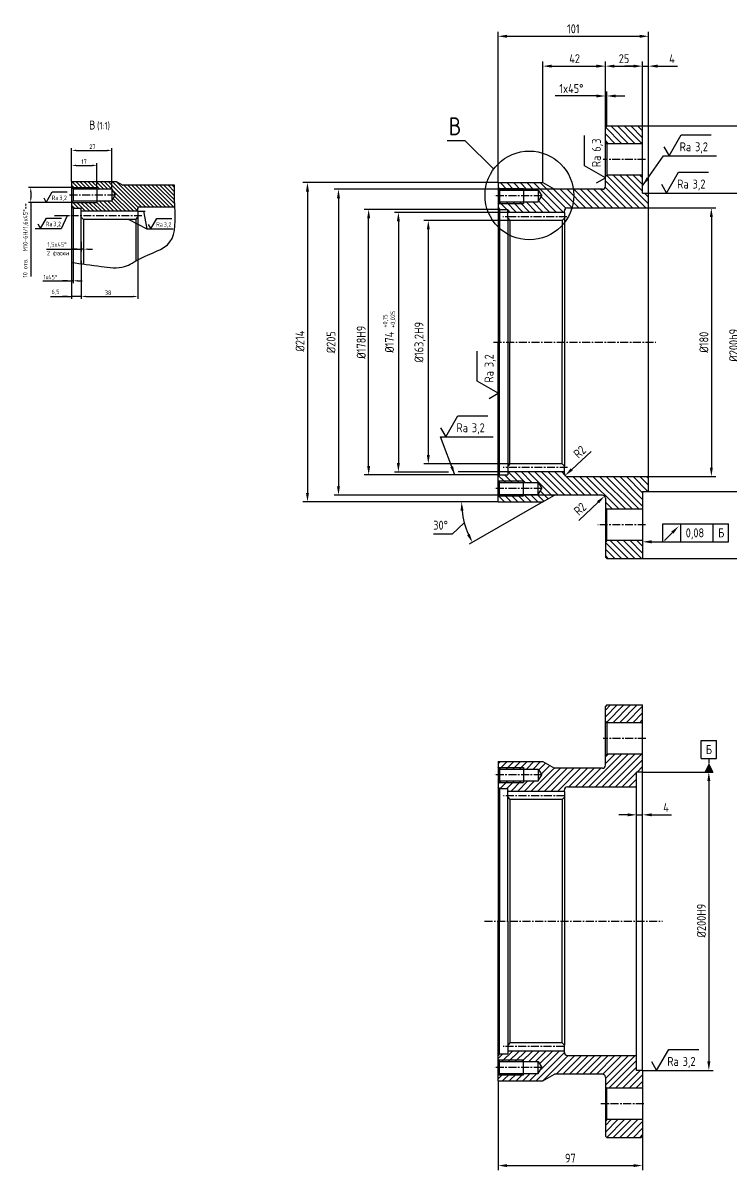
# Model space of a CAD drawing. Extents: x -4147 to -3207, y -1487 to -718.
# Drawn here: x -4147 to -3672, y -1487 to -718 of the extents above; entities that cross this region are included whole.
import ezdxf
from ezdxf.enums import TextEntityAlignment as Align

# ---------------------------------------------------------------- set-up
doc = ezdxf.new("R2010")
doc.units = 0
doc.header["$LTSCALE"] = 8.5
doc.linetypes.add('CENTER', pattern=[2, 1.25, -0.25, 0.25, -0.25])
for name, color, linetype in [('BORD', 1, 'CONTINUOUS'), ('CEN', 5, 'CENTER'), ('CONT', 6, 'CONTINUOUS'), ('DIM', 7, 'CONTINUOUS'), ('HATCH', 2, 'CONTINUOUS'), ('TEXT', 3, 'CONTINUOUS'), ('TEXTB', 6, 'CONTINUOUS')]:
    doc.layers.add(name, color=color, linetype=linetype)
doc.styles.add('STYLE1', font='romans.shx', dxfattribs={"width": 0.8})
doc.dimstyles.new('Anqular_2', dxfattribs={"dimscale": 2, "dimtxt": 3, "dimasz": 3, "dimexe": 1.25, "dimexo": 0, "dimgap": 1.5, "dimtad": 2, "dimtoh": 1, "dimtxsty": 'STYLE1', "dimcen": 2.5, "dimclrt": 3, "dimadec": 0, "dimazin": 0, "dimtfac": 1, "dimtmove": 1, "dimatfit": 3, "dimfxl": 1, "dimarcsym": 0})
doc.dimstyles.new('LIN', dxfattribs={"dimscale": 0, "dimtxt": 3, "dimasz": 3, "dimexe": 1.5, "dimexo": 0, "dimgap": 1, "dimtad": 1, "dimzin": 13, "dimdsep": 46, "dimtxsty": 'STYLE1', "dimcen": 0, "dimclrt": 3, "dimadec": 0, "dimazin": 0, "dimtp": 1, "dimtm": 1, "dimtfac": 1, "dimtmove": 1, "dimatfit": 3, "dimfxl": 1, "dimtolj": 1, "dimtzin": 13, "dimarcsym": 0})
doc.dimstyles.new('LIN2', dxfattribs={"dimscale": 2, "dimtxt": 3, "dimasz": 3, "dimexe": 1.5, "dimexo": 0, "dimgap": 1, "dimtad": 1, "dimzin": 13, "dimdsep": 46, "dimtxsty": 'STYLE1', "dimcen": 0, "dimclrt": 3, "dimadec": 0, "dimazin": 0, "dimtfac": 1, "dimtmove": 0, "dimatfit": 0, "dimfxl": 1, "dimtolj": 1, "dimtzin": 13, "dimarcsym": 0})

# ---------------------------------------------------------------- blocks, each defined once
blk = doc.blocks.new('*D5')
at = {"layer": 'DIM', "color": 0, "lineweight": -2, "transparency": 16777216}
for p, q in [((-3736.02, -842.12), (-3681.92, -842.12)), ((-3684.92, -848.12), (-3684.92, -1016.12)), ((-3736.02, -1022.12), (-3681.92, -1022.12))]:
    blk.add_line(p, q, dxfattribs=at)
at = {"layer": 'DIM', "color": 0, "transparency": 16777216}
for points in [[(-3685.92, -848.12), (-3683.92, -848.12), (-3684.92, -842.12)], [(-3685.92, -1016.12), (-3683.92, -1016.12), (-3684.92, -1022.12)]]:
    blk.add_solid(points, dxfattribs=at)
at = {"layer": 'DIM', "color": 3, "transparency": 16777216, "insert": (-3689.92, -932.12), "char_height": 6, "attachment_point": 5, "rotation": 90, "style": 'STYLE1'}
blk.add_mtext('\\A1;%%C180', dxfattribs=at)
blk = doc.blocks.new('*D6')
at = {"layer": 'DIM', "color": 0, "lineweight": -2, "transparency": 16777216}
for p, q in [((-3731.02, -832.12), (-3661.91, -832.12)), ((-3664.91, -838.12), (-3664.91, -1026.12)), ((-3727.02, -1032.12), (-3661.91, -1032.12))]:
    blk.add_line(p, q, dxfattribs=at)
at = {"layer": 'DIM', "color": 0, "transparency": 16777216}
for points in [[(-3665.91, -838.12), (-3663.91, -838.12), (-3664.91, -832.12)], [(-3665.91, -1026.12), (-3663.91, -1026.12), (-3664.91, -1032.12)]]:
    blk.add_solid(points, dxfattribs=at)
at = {"layer": 'DIM', "color": 3, "transparency": 16777216, "insert": (-3669.91, -934.19), "char_height": 6, "attachment_point": 5, "rotation": 90, "style": 'STYLE1'}
blk.add_mtext('\\A1;%%C200h9', dxfattribs=at)
blk = doc.blocks.new('*D7')
at = {"layer": 'DIM', "color": 0, "lineweight": -2, "transparency": 16777216}
for p, q in [((-3731.02, -787.12), (-3642.01, -787.12)), ((-3645.01, -793.12), (-3645.01, -1071.12)), ((-3731.02, -1077.12), (-3642.01, -1077.12))]:
    blk.add_line(p, q, dxfattribs=at)
at = {"layer": 'DIM', "color": 0, "transparency": 16777216}
for points in [[(-3646.01, -793.12), (-3644.01, -793.12), (-3645.01, -787.12)], [(-3646.01, -1071.12), (-3644.01, -1071.12), (-3645.01, -1077.12)]]:
    blk.add_solid(points, dxfattribs=at)
at = {"layer": 'DIM', "color": 3, "transparency": 16777216, "insert": (-3650.01, -932.12), "char_height": 6, "attachment_point": 5, "rotation": 90, "style": 'STYLE1'}
blk.add_mtext('\\A1;%%C290', dxfattribs=at)
blk = doc.blocks.new('*D8')
at = {"layer": 'DIM', "color": 0, "lineweight": -2, "transparency": 16777216}
for p, q in [((-3819.12, -850.52), (-3877.79, -850.52)), ((-3874.79, -856.52), (-3874.79, -1007.72)), ((-3819.12, -1013.72), (-3877.79, -1013.72))]:
    blk.add_line(p, q, dxfattribs=at)
at = {"layer": 'DIM', "color": 0, "transparency": 16777216}
for points in [[(-3875.79, -856.52), (-3873.79, -856.52), (-3874.79, -850.52)], [(-3875.79, -1007.72), (-3873.79, -1007.72), (-3874.79, -1013.72)]]:
    blk.add_solid(points, dxfattribs=at)
at = {"layer": 'DIM', "color": 3, "transparency": 16777216, "insert": (-3880.36, -932.12), "char_height": 6, "attachment_point": 5, "rotation": 90, "style": 'STYLE1'}
blk.add_mtext('\\A1;%%C163,2Н9', dxfattribs=at)
blk = doc.blocks.new('*D9')
at = {"layer": 'DIM', "color": 0, "lineweight": -2, "transparency": 16777216}
for p, q in [((-3828.02, -825.12), (-3828.02, -724.06)), ((-3822.02, -727.06), (-3733.02, -727.06)), ((-3727.02, -747.08), (-3727.02, -724.06))]:
    blk.add_line(p, q, dxfattribs=at)
at = {"layer": 'DIM', "color": 0, "transparency": 16777216}
for points in [[(-3822.02, -726.06), (-3822.02, -728.06), (-3828.02, -727.06)], [(-3733.02, -726.06), (-3733.02, -728.06), (-3727.02, -727.06)]]:
    blk.add_solid(points, dxfattribs=at)
at = {"layer": 'DIM', "color": 3, "transparency": 16777216, "insert": (-3777.52, -722.06), "char_height": 6, "attachment_point": 5, "style": 'STYLE1'}
blk.add_mtext('\\A1;101', dxfattribs=at)
blk = doc.blocks.new('*D10')
at = {"layer": 'DIM', "color": 0, "lineweight": -2, "transparency": 16777216}
for p, q in [((-3827.02, -843.12), (-3917.8, -843.12)), ((-3914.8, -1015.12), (-3914.8, -849.12)), ((-3827.02, -1021.12), (-3917.8, -1021.12))]:
    blk.add_line(p, q, dxfattribs=at)
at = {"layer": 'DIM', "color": 0, "transparency": 16777216}
for points in [[(-3915.8, -849.12), (-3913.8, -849.12), (-3914.8, -843.12)], [(-3915.8, -1015.12), (-3913.8, -1015.12), (-3914.8, -1021.12)]]:
    blk.add_solid(points, dxfattribs=at)
at = {"layer": 'DIM', "color": 3, "transparency": 16777216, "insert": (-3919.8, -932.12), "char_height": 6, "attachment_point": 5, "rotation": 90, "style": 'STYLE1'}
blk.add_mtext('\\A1;%%C178H9', dxfattribs=at)
blk = doc.blocks.new('*D18')
at = {"layer": 'DIM', "color": 0, "lineweight": -2, "transparency": 16777216}
for p, q in [((-3828.02, -825.12), (-3958.85, -825.12)), ((-3955.85, -831.12), (-3955.85, -1033.12)), ((-3828.02, -1039.12), (-3958.85, -1039.12))]:
    blk.add_line(p, q, dxfattribs=at)
at = {"layer": 'DIM', "color": 0, "transparency": 16777216}
for points in [[(-3956.85, -831.12), (-3954.85, -831.12), (-3955.85, -825.12)], [(-3956.85, -1033.12), (-3954.85, -1033.12), (-3955.85, -1039.12)]]:
    blk.add_solid(points, dxfattribs=at)
at = {"layer": 'DIM', "color": 3, "transparency": 16777216, "insert": (-3960.85, -931.42), "char_height": 6, "attachment_point": 5, "rotation": 90, "style": 'STYLE1'}
blk.add_mtext('\\A1;%%C214', dxfattribs=at)
blk = doc.blocks.new('*D19')
at = {"layer": 'DIM', "color": 0, "lineweight": -2, "transparency": 16777216}
for p, q in [((-3798.02, -825.12), (-3798.02, -744.08)), ((-3756.02, -788.12), (-3756.02, -744.08)), ((-3792.02, -747.08), (-3762.02, -747.08))]:
    blk.add_line(p, q, dxfattribs=at)
at = {"layer": 'DIM', "color": 0, "transparency": 16777216}
for points in [[(-3792.02, -746.08), (-3792.02, -748.08), (-3798.02, -747.08)], [(-3762.02, -746.08), (-3762.02, -748.08), (-3756.02, -747.08)]]:
    blk.add_solid(points, dxfattribs=at)
at = {"layer": 'DIM', "color": 3, "transparency": 16777216, "insert": (-3776.63, -742.08), "char_height": 6, "attachment_point": 5, "style": 'STYLE1'}
blk.add_mtext('\\A1;42', dxfattribs=at)
blk = doc.blocks.new('*D20')
at = {"layer": 'DIM', "color": 0, "lineweight": -2, "transparency": 16777216}
for p, q in [((-4114.08, -824.37), (-4114.08, -802.05)), ((-4111.08, -803.55), (-4090.08, -803.55)), ((-4087.08, -829.37), (-4087.08, -802.05))]:
    blk.add_line(p, q, dxfattribs=at)
at = {"layer": 'DIM', "color": 0, "transparency": 16777216}
for points in [[(-4111.08, -803.05), (-4111.08, -804.05), (-4114.08, -803.55)], [(-4090.08, -803.05), (-4090.08, -804.05), (-4087.08, -803.55)]]:
    blk.add_solid(points, dxfattribs=at)
at = {"layer": 'DIM', "color": 3, "transparency": 16777216, "insert": (-4100.11, -801.05), "char_height": 3, "attachment_point": 5, "style": 'STYLE1'}
blk.add_mtext('\\A1;27', dxfattribs=at)
blk = doc.blocks.new('*D21')
at = {"layer": 'DIM', "color": 0, "lineweight": -2, "transparency": 16777216}
for p, q in [((-4114.08, -824.37), (-4114.08, -812.1)), ((-4111.08, -813.6), (-4100.08, -813.6)), ((-4097.08, -828.37), (-4097.08, -812.1))]:
    blk.add_line(p, q, dxfattribs=at)
at = {"layer": 'DIM', "color": 0, "transparency": 16777216}
for points in [[(-4111.08, -813.1), (-4111.08, -814.1), (-4114.08, -813.6)], [(-4100.08, -813.1), (-4100.08, -814.1), (-4097.08, -813.6)]]:
    blk.add_solid(points, dxfattribs=at)
at = {"layer": 'DIM', "color": 3, "transparency": 16777216, "insert": (-4105.73, -811.1), "char_height": 3, "attachment_point": 5, "style": 'STYLE1'}
blk.add_mtext('\\A1;17', dxfattribs=at)
blk = doc.blocks.new('*D22')
at = {"layer": 'DIM', "color": 0, "lineweight": -2, "transparency": 16777216}
for p, q in [((-4114.08, -828.37), (-4142.97, -828.37)), ((-4141.47, -831.37), (-4141.47, -835.37)), ((-4114.08, -838.37), (-4142.97, -838.37))]:
    blk.add_line(p, q, dxfattribs=at)
at = {"layer": 'DIM', "color": 0, "transparency": 16777216}
for points in [[(-4141.97, -831.37), (-4140.97, -831.37), (-4141.47, -828.37)], [(-4141.97, -835.37), (-4140.97, -835.37), (-4141.47, -838.37)]]:
    blk.add_solid(points, dxfattribs=at)
at = {"layer": 'DIM', "color": 3, "transparency": 16777216, "insert": (-4144.76, -855.12), "char_height": 3, "attachment_point": 5, "rotation": 90, "style": 'STYLE1'}
blk.add_mtext('\\A1;M10-6H/1,6x45%%d**', dxfattribs=at)
blk = doc.blocks.new('*D23')
at = {"layer": 'DIM', "color": 0, "lineweight": -2, "transparency": 16777216}
for p, q in [((-4107.58, -877.51), (-4107.58, -902.96)), ((-4069.58, -876.81), (-4069.58, -902.96)), ((-4104.58, -901.46), (-4072.58, -901.46))]:
    blk.add_line(p, q, dxfattribs=at)
at = {"layer": 'DIM', "color": 0, "transparency": 16777216}
for points in [[(-4104.58, -900.96), (-4104.58, -901.96), (-4107.58, -901.46)], [(-4072.58, -900.96), (-4072.58, -901.96), (-4069.58, -901.46)]]:
    blk.add_solid(points, dxfattribs=at)
at = {"layer": 'DIM', "color": 3, "transparency": 16777216, "insert": (-4089.58, -898.96), "char_height": 3, "attachment_point": 5, "style": 'STYLE1'}
blk.add_mtext('\\A1;38', dxfattribs=at)
blk = doc.blocks.new('*D24')
at = {"layer": 'DIM', "color": 0, "lineweight": -2, "transparency": 16777216}
for p, q in [((-4114.08, -876.6), (-4114.08, -902.96)), ((-4107.58, -878.65), (-4107.58, -902.96)), ((-4128.32, -901.46), (-4114.08, -901.46)), ((-4117.08, -901.46), (-4120.08, -901.46)), ((-4107.58, -901.46), (-4114.08, -901.46)), ((-4107.58, -901.46), (-4114.08, -901.46)), ((-4104.58, -901.46), (-4101.58, -901.46))]:
    blk.add_line(p, q, dxfattribs=at)
at = {"layer": 'DIM', "color": 0, "transparency": 16777216}
for points in [[(-4117.08, -900.96), (-4117.08, -901.96), (-4114.08, -901.46)], [(-4104.58, -900.96), (-4104.58, -901.96), (-4107.58, -901.46)]]:
    blk.add_solid(points, dxfattribs=at)
at = {"layer": 'DIM', "color": 3, "transparency": 16777216, "insert": (-4124.86, -898.68), "char_height": 3, "attachment_point": 5, "style": 'STYLE1'}
blk.add_mtext('\\A1;6,5', dxfattribs=at)
blk = doc.blocks.new('*D25')
at = {"layer": 'DIM', "color": 0, "lineweight": -2, "transparency": 16777216}
for p, q in [((-4114.08, -878.6), (-4114.08, -892.47)), ((-4113.08, -878.93), (-4113.08, -892.47)), ((-4133.41, -890.97), (-4114.08, -890.97)), ((-4117.08, -890.97), (-4120.08, -890.97)), ((-4113.08, -890.97), (-4114.08, -890.97)), ((-4113.08, -890.97), (-4114.08, -890.97)), ((-4110.08, -890.97), (-4107.08, -890.97))]:
    blk.add_line(p, q, dxfattribs=at)
at = {"layer": 'DIM', "color": 0, "transparency": 16777216}
for points in [[(-4117.08, -890.47), (-4117.08, -891.47), (-4114.08, -890.97)], [(-4110.08, -890.47), (-4110.08, -891.47), (-4113.08, -890.97)]]:
    blk.add_solid(points, dxfattribs=at)
at = {"layer": 'DIM', "color": 3, "transparency": 16777216, "insert": (-4128.24, -888.47), "char_height": 3, "attachment_point": 5, "style": 'STYLE1'}
blk.add_mtext('\\A1;1х45%%D', dxfattribs=at)
blk = doc.blocks.new('*D26')
at = {"layer": 'DIM', "color": 0, "lineweight": -2, "transparency": 16777216}
for p, q in [((-4107.58, -864.92), (-4107.58, -871.26)), ((-4106.08, -864.92), (-4106.08, -871.26)), ((-4130.96, -869.76), (-4107.58, -869.76)), ((-4110.58, -869.76), (-4113.58, -869.76)), ((-4106.08, -869.76), (-4107.58, -869.76)), ((-4106.08, -869.76), (-4107.58, -869.76)), ((-4103.08, -869.76), (-4100.08, -869.76))]:
    blk.add_line(p, q, dxfattribs=at)
at = {"layer": 'DIM', "color": 0, "transparency": 16777216}
for points in [[(-4110.58, -869.26), (-4110.58, -870.26), (-4107.58, -869.76)], [(-4103.08, -869.26), (-4103.08, -870.26), (-4106.08, -869.76)]]:
    blk.add_solid(points, dxfattribs=at)
at = {"layer": 'DIM', "color": 3, "transparency": 16777216, "insert": (-4123.84, -866.97), "char_height": 3, "attachment_point": 5, "style": 'STYLE1'}
blk.add_mtext('\\A1;1,5x45%%D', dxfattribs=at)
blk = doc.blocks.new('*D27')
at = {"layer": 'DIM', "color": 0, "lineweight": -2, "transparency": 16777216}
blk.add_line((-3765.54, -1005.33), (-3778.59, -1017.4), dxfattribs=at)
at = {"layer": 'DIM', "color": 0, "transparency": 16777216}
blk.add_solid([(-3779.27, -1016.67), (-3777.91, -1018.13), (-3782.99, -1021.47)], dxfattribs=at)
at = {"layer": 'DIM', "color": 3, "transparency": 16777216, "insert": (-3773.26, -1005.66), "char_height": 6, "attachment_point": 5, "rotation": 42.7847, "style": 'STYLE1'}
blk.add_mtext('\\A1;R2', dxfattribs=at)
blk = doc.blocks.new('*D28')
at = {"layer": 'DIM', "color": 0, "lineweight": -2, "transparency": 16777216}
blk.add_line((-3773.88, -1051.53), (-3760.94, -1039.36), dxfattribs=at)
at = {"layer": 'DIM', "color": 0, "transparency": 16777216}
blk.add_solid([(-3761.62, -1038.63), (-3760.25, -1040.09), (-3756.56, -1035.25)], dxfattribs=at)
at = {"layer": 'DIM', "color": 3, "transparency": 16777216, "insert": (-3773.02, -1043.86), "char_height": 6, "attachment_point": 5, "rotation": 43.24206, "style": 'STYLE1'}
blk.add_mtext('\\A1;R2', dxfattribs=at)
blk = doc.blocks.new('*D30')
at = {"layer": 'DIM', "color": 0, "lineweight": -2, "transparency": 16777216}
for p, q in [((-3731.02, -1220.21), (-3683.59, -1220.21)), ((-3686.59, -1226.21), (-3686.59, -1414.21)), ((-3731.02, -1420.21), (-3683.59, -1420.21))]:
    blk.add_line(p, q, dxfattribs=at)
at = {"layer": 'DIM', "color": 0, "transparency": 16777216}
for points in [[(-3687.59, -1226.21), (-3685.59, -1226.21), (-3686.59, -1220.21)], [(-3687.59, -1414.21), (-3685.59, -1414.21), (-3686.59, -1420.21)]]:
    blk.add_solid(points, dxfattribs=at)
at = {"layer": 'DIM', "color": 3, "transparency": 16777216, "insert": (-3691.59, -1319.83), "char_height": 6, "attachment_point": 5, "rotation": 90, "style": 'STYLE1'}
blk.add_mtext('\\A1;%%C200H9', dxfattribs=at)
blk = doc.blocks.new('*D31')
at = {"layer": 'DIM', "color": 0, "lineweight": -2, "transparency": 16777216}
for p, q in [((-3790.23, -829.62), (-3938.05, -829.62)), ((-3935.05, -835.62), (-3935.05, -1028.62)), ((-3790.23, -1034.62), (-3938.05, -1034.62))]:
    blk.add_line(p, q, dxfattribs=at)
at = {"layer": 'DIM', "color": 0, "transparency": 16777216}
for points in [[(-3936.05, -835.62), (-3934.05, -835.62), (-3935.05, -829.62)], [(-3936.05, -1028.62), (-3934.05, -1028.62), (-3935.05, -1034.62)]]:
    blk.add_solid(points, dxfattribs=at)
at = {"layer": 'DIM', "color": 3, "transparency": 16777216, "insert": (-3940.05, -932.12), "char_height": 6, "attachment_point": 5, "rotation": 90, "style": 'STYLE1'}
blk.add_mtext('\\A1;%%C205', dxfattribs=at)
blk = doc.blocks.new('sherISO_04')
at = {"layer": 'TEXT'}
blk.add_line((4.04, 7), (14.12, 7), dxfattribs=at)
blk.add_lwpolyline([(-1.73, 3), (0, 0), (4.04, 7)], dxfattribs=at)
at = {"layer": 'TEXT', "style": 'STYLE1', "width": 0.8}
blk.add_text('Ra', height=3, dxfattribs=at).set_placement((3.58, 1.5))
blk.add_attdef('3,2', (8.73, 1.5), '', height=3, dxfattribs=at)
blk = doc.blocks.new('ZNAK01')
at = {"layer": 'TEXTB', "style": 'STYLE1', "width": 0.8}
blk.add_attdef('А', text='', height=6, dxfattribs=at).set_placement((3.95, -0.02), align=Align.RIGHT)
blk.add_attdef('SC(1)', (5.07, -0.02), '', height=5, dxfattribs=at)
blk = doc.blocks.new('*D52')
at = {"layer": 'DIM', "color": 0, "lineweight": -2, "transparency": 16777216}
for p, q in [((-3821.52, -845.12), (-3897.36, -845.12)), ((-3894.86, -851.12), (-3894.86, -1013.12)), ((-3861.22, -1019.12), (-3897.36, -1019.12))]:
    blk.add_line(p, q, dxfattribs=at)
at = {"layer": 'DIM', "color": 0, "transparency": 16777216}
for points in [[(-3895.86, -851.12), (-3893.86, -851.12), (-3894.86, -845.12)], [(-3895.86, -1013.12), (-3893.86, -1013.12), (-3894.86, -1019.12)]]:
    blk.add_solid(points, dxfattribs=at)
at = {"layer": 'DIM', "color": 3, "transparency": 16777216, "insert": (-3900.86, -932.12), "char_height": 6, "attachment_point": 5, "rotation": 90, "style": 'STYLE1'}
blk.add_mtext('%%c174', dxfattribs=at)
blk = doc.blocks.new('*D53')
at = {"layer": 'DIM', "color": 0, "lineweight": -2, "transparency": 16777216}
for p, q in [((-3828.02, -1039.12), (-3854.99, -1039.12)), ((-3798.02, -1039.12), (-3847.36, -1067.6)), ((-3850.63, -1053.21), (-3858.75, -1060.77)), ((-3858.75, -1060.77), (-3871.35, -1060.77))]:
    blk.add_line(p, q, dxfattribs=at)
blk.add_arc((-3798.02, -1039.12), 54.47, 186.31485, 203.68515, dxfattribs=at)
at = {"layer": 'DIM', "color": 0, "transparency": 16777216}
for points in [[(-3853.16, -1045.16), (-3851.16, -1045.05), (-3852.49, -1039.12)], [(-3847.01, -1060.54), (-3848.79, -1061.45), (-3845.19, -1066.35)]]:
    blk.add_solid(points, dxfattribs=at)
at = {"layer": 'DIM', "color": 3, "transparency": 16777216, "insert": (-3866.55, -1054.77), "char_height": 6, "attachment_point": 5, "style": 'STYLE1'}
blk.add_mtext('30°', dxfattribs=at)
blk = doc.blocks.new('*D54')
at = {"layer": 'DIM', "color": 0, "lineweight": -2, "transparency": 16777216}
for p, q in [((-3762.02, -767.08), (-3789.62, -767.08)), ((-3756.02, -788.12), (-3756.02, -764.08)), ((-3755.02, -767.08), (-3756.02, -767.08)), ((-3755.02, -787.12), (-3755.02, -764.08)), ((-3749.02, -767.08), (-3743.02, -767.08))]:
    blk.add_line(p, q, dxfattribs=at)
at = {"layer": 'DIM', "color": 0, "transparency": 16777216}
for points in [[(-3762.02, -766.08), (-3762.02, -768.08), (-3756.02, -767.08)], [(-3749.02, -766.08), (-3749.02, -768.08), (-3755.02, -767.08)]]:
    blk.add_solid(points, dxfattribs=at)
at = {"layer": 'DIM', "color": 3, "transparency": 16777216, "insert": (-3778.82, -762.08), "char_height": 6, "attachment_point": 5, "style": 'STYLE1'}
blk.add_mtext('\\A1;1x45%%d', dxfattribs=at)
blk = doc.blocks.new('*D55')
at = {"layer": 'DIM', "color": 0, "lineweight": -2, "transparency": 16777216}
for p, q in [((-3756.02, -755.43), (-3756.02, -744.08)), ((-3731.02, -787.12), (-3731.02, -744.08)), ((-3750.02, -747.08), (-3737.02, -747.08))]:
    blk.add_line(p, q, dxfattribs=at)
at = {"layer": 'DIM', "color": 0, "transparency": 16777216}
for points in [[(-3750.02, -746.08), (-3750.02, -748.08), (-3756.02, -747.08)], [(-3737.02, -746.08), (-3737.02, -748.08), (-3731.02, -747.08)]]:
    blk.add_solid(points, dxfattribs=at)
at = {"layer": 'DIM', "color": 3, "transparency": 16777216, "insert": (-3743.52, -742.08), "char_height": 6, "attachment_point": 5, "style": 'STYLE1'}
blk.add_mtext('\\A1;25', dxfattribs=at)
blk = doc.blocks.new('forma19')
at = {"layer": 'TEXT'}
blk.add_line((2.68, 2.68), (0, 0), dxfattribs=at)
blk.add_lwpolyline([(4.8, 4.8, 0, 1, 0), (2.68, 2.68, 1, 1, 0)], format="xyseb", dxfattribs=at)
blk = doc.blocks.new('forma01')
at = {"layer": 'BORD'}
for p, q in [((-2.57, 4.21), (-2.57, 10.21)), ((-2.57, 10.21), (2.57, 10.21)), ((2.57, 4.21), (2.57, 10.21)), ((-2.57, 4.21), (2.57, 4.21)), ((0, 4.21), (0, 2.71))]:
    blk.add_line(p, q, dxfattribs=at)
blk.add_lwpolyline([(0, 2.71, 0, 3, 0), (0, -0.29, 3, 3, 0)], format="xyseb", dxfattribs=at)
at = {"layer": 'TEXT', "style": 'STYLE1', "width": 0.8}
blk.add_attdef('А', text='', height=3, dxfattribs=at).set_placement((0, 7.21), align=Align.MIDDLE)
blk = doc.blocks.new('*D64')
at = {"layer": 'DIM', "color": 0, "lineweight": -2, "transparency": 16777216}
for p, q in [((-3731.02, -755.43), (-3731.02, -744.08)), ((-3727.02, -832.12), (-3727.02, -744.08)), ((-3737.02, -747.08), (-3743.02, -747.08)), ((-3731.02, -747.08), (-3727.02, -747.08)), ((-3721.02, -747.08), (-3707.59, -747.08))]:
    blk.add_line(p, q, dxfattribs=at)
at = {"layer": 'DIM', "color": 0, "transparency": 16777216}
for points in [[(-3737.02, -746.08), (-3737.02, -748.08), (-3731.02, -747.08)], [(-3721.02, -746.08), (-3721.02, -748.08), (-3727.02, -747.08)]]:
    blk.add_solid(points, dxfattribs=at)
at = {"layer": 'DIM', "color": 3, "transparency": 16777216, "insert": (-3711.31, -742.08), "char_height": 6, "attachment_point": 5, "style": 'STYLE1'}
blk.add_mtext('\\A1;4', dxfattribs=at)
blk = doc.blocks.new('*D65')
at = {"layer": 'DIM', "color": 0, "lineweight": -2, "transparency": 16777216}
for p, q in [((-3741.02, -1248.92), (-3747.02, -1248.92)), ((-3735.02, -1257.28), (-3735.02, -1245.92)), ((-3735.02, -1248.92), (-3731.02, -1248.92)), ((-3731.02, -1256.73), (-3731.02, -1245.92)), ((-3725.02, -1248.92), (-3711.59, -1248.92))]:
    blk.add_line(p, q, dxfattribs=at)
at = {"layer": 'DIM', "color": 0, "transparency": 16777216}
for points in [[(-3741.02, -1247.92), (-3741.02, -1249.92), (-3735.02, -1248.92)], [(-3725.02, -1247.92), (-3725.02, -1249.92), (-3731.02, -1248.92)]]:
    blk.add_solid(points, dxfattribs=at)
at = {"layer": 'DIM', "color": 3, "transparency": 16777216, "insert": (-3715.31, -1243.92), "char_height": 6, "attachment_point": 5, "style": 'STYLE1'}
blk.add_mtext('\\A1;4', dxfattribs=at)
blk = doc.blocks.new('*D66')
at = {"layer": 'DIM', "color": 0, "lineweight": -2, "transparency": 16777216}
for p, q in [((-3828.02, -1427.21), (-3828.02, -1487.01)), ((-3731.02, -1464.21), (-3731.02, -1487.01)), ((-3822.02, -1484.01), (-3737.02, -1484.01))]:
    blk.add_line(p, q, dxfattribs=at)
at = {"layer": 'DIM', "color": 0, "transparency": 16777216}
for points in [[(-3822.02, -1483.01), (-3822.02, -1485.01), (-3828.02, -1484.01)], [(-3737.02, -1483.01), (-3737.02, -1485.01), (-3731.02, -1484.01)]]:
    blk.add_solid(points, dxfattribs=at)
at = {"layer": 'DIM', "color": 3, "transparency": 16777216, "insert": (-3779.52, -1479.01), "char_height": 6, "attachment_point": 5, "style": 'STYLE1'}
blk.add_mtext('\\A1;97', dxfattribs=at)

msp = doc.modelspace()

# ---------------------------------------------------------------- hatches: boundary and pattern name
at = {"layer": 'HATCH'}
h = msp.add_hatch(dxfattribs=at)
h.set_pattern_fill('ANSI31', color=256, angle=90, style=0)
h.paths.add_polyline_path([(-3731.022, -787.116), (-3755.022, -787.116), (-3756.022, -788.116), (-3756.022, -798.121), (-3755.027, -799.116), (-3731.022, -799.116)])
h.paths.add_polyline_path([(-3731.022, -820.116), (-3755.022, -820.116), (-3756.022, -821.116), (-3756.022, -827.616, -0.4142136), (-3758.022, -829.616), (-3777.502, -829.616, -0.0347822), (-3777.214, -833.743, -0.0713945), (-3778.416, -842.116), (-3727.022, -842.116), (-3727.022, -832.116), (-3731.022, -832.116)])
h.paths.add_polyline_path([(-3777.214, -833.743, 0.0347822), (-3777.502, -829.616), (-3790.228, -829.616), (-3798.022, -825.116), (-3828.022, -825.116), (-3828.022, -829.116), (-3811.022, -829.116), (-3811.022, -830.116), (-3801.022, -830.116), (-3798.712, -834.116), (-3801.022, -838.116), (-3811.022, -838.116), (-3811.022, -839.116), (-3828.022, -839.116), (-3828.022, -842.116), (-3827.022, -843.116), (-3821.522, -843.116), (-3821.522, -845.116), (-3783.522, -845.116), (-3783.522, -844.116, -0.4142136), (-3781.522, -842.116), (-3778.416, -842.116, 0.0713945)])
h.paths.add_polyline_path([(-3811.022, -838.116), (-3827.022, -838.116), (-3828.022, -839.116), (-3811.022, -839.116)])
h.paths.add_polyline_path([(-3811.022, -829.116), (-3828.022, -829.116), (-3827.022, -830.116), (-3811.022, -830.116)], flags=16)
h = msp.add_hatch(dxfattribs=at)
h.set_pattern_fill('ANSI31', color=256, scale=0.6, angle=90, style=0)
edge = h.paths.add_edge_path()
edge.add_line((-4079.75, -826.87), (-4084.08, -824.37))
edge.add_line((-4084.08, -824.37), (-4114.08, -824.37))
edge.add_line((-4114.08, -824.37), (-4114.08, -828.37))
edge.add_line((-4114.08, -828.37), (-4097.08, -828.37))
edge.add_line((-4097.08, -828.37), (-4097.08, -829.37))
edge.add_line((-4097.08, -829.37), (-4087.08, -829.37))
edge.add_line((-4087.08, -829.37), (-4084.771, -833.37))
edge.add_line((-4084.771, -833.37), (-4087.08, -837.37))
edge.add_line((-4087.08, -837.37), (-4097.08, -837.37))
edge.add_line((-4097.08, -837.37), (-4097.08, -838.37))
edge.add_line((-4097.08, -838.37), (-4114.08, -838.37))
edge.add_line((-4114.08, -838.37), (-4114.08, -841.37))
edge.add_line((-4114.08, -841.37), (-4113.08, -842.37))
edge.add_line((-4113.08, -842.37), (-4107.58, -842.37))
edge.add_line((-4107.58, -842.37), (-4107.58, -844.37))
edge.add_line((-4107.58, -844.37), (-4069.58, -844.37))
edge.add_line((-4069.58, -844.37), (-4069.58, -842.37))
edge.add_arc((-4068.58, -842.37), 1, 90, 180, ccw=False)
edge.add_line((-4068.58, -841.37), (-4044.84, -841.37))
edge.add_spline(control_points=[(-4044.84, -841.37), (-4045.027, -836.26), (-4045.053, -831.565), (-4045.08, -826.87)], knot_values=[94.1497289, 94.1497289, 94.1497289, 94.1497289, 108.6517177, 108.6517177, 108.6517177, 108.6517177], degree=3, periodic=0)
edge.add_line((-4045.08, -826.87), (-4079.75, -826.87))
h = msp.add_hatch(dxfattribs=at)
h.set_pattern_fill('ANSI31', color=256, angle=90, style=0)
h.paths.add_polyline_path([(-3727.022, -1022.116), (-3781.522, -1022.116, -0.4142136), (-3783.522, -1020.116), (-3783.522, -1019.116), (-3821.522, -1019.116), (-3821.522, -1021.116), (-3827.022, -1021.116), (-3828.022, -1022.116), (-3828.022, -1025.116), (-3811.022, -1025.116), (-3811.022, -1026.116), (-3801.022, -1026.116), (-3798.712, -1030.116), (-3801.022, -1034.116), (-3811.022, -1034.116), (-3811.022, -1035.116), (-3828.022, -1035.116), (-3828.022, -1039.116), (-3798.022, -1039.116), (-3790.228, -1034.616), (-3758.022, -1034.616, -0.4142136), (-3756.022, -1036.616), (-3756.022, -1043.116), (-3755.022, -1044.116), (-3731.022, -1044.116), (-3731.022, -1032.116), (-3727.022, -1032.116)])
h.paths.add_polyline_path([(-3731.022, -1065.116), (-3755.027, -1065.116), (-3756.022, -1066.111), (-3756.022, -1076.116), (-3755.022, -1077.116), (-3731.022, -1077.116)])
h = msp.add_hatch(dxfattribs=at)
h.set_pattern_fill('ANSI31', color=256, angle=90, style=0)
h.paths.add_polyline_path([(-3811.022, -1025.116), (-3828.022, -1025.116), (-3827.022, -1026.116), (-3811.022, -1026.116)])
h.paths.add_polyline_path([(-3811.022, -1034.116), (-3827.022, -1034.116), (-3828.022, -1035.116), (-3811.022, -1035.116)])
h = msp.add_hatch(dxfattribs=at)
h.set_pattern_fill('ANSI31', color=256, style=0)
h.paths.add_polyline_path([(-3731.022, -1175.211), (-3755.022, -1175.211), (-3756.022, -1176.211), (-3756.022, -1186.216), (-3755.027, -1187.211), (-3731.022, -1187.211)])
h.paths.add_polyline_path([(-3731.022, -1208.211), (-3755.022, -1208.211), (-3756.022, -1209.211), (-3756.022, -1215.711, -0.4142136), (-3758.022, -1217.711), (-3790.228, -1217.711), (-3798.022, -1213.211), (-3828.022, -1213.211), (-3828.022, -1217.211), (-3811.022, -1217.211), (-3811.022, -1218.211), (-3801.022, -1218.211), (-3798.712, -1222.211), (-3801.022, -1226.211), (-3811.022, -1226.211), (-3811.022, -1227.211), (-3828.022, -1227.211), (-3828.022, -1230.211), (-3827.022, -1231.211), (-3821.522, -1231.211), (-3821.522, -1233.211), (-3783.522, -1233.211), (-3783.522, -1232.211, -0.4142136), (-3781.522, -1230.211), (-3735.022, -1230.211), (-3735.022, -1220.211), (-3731.022, -1220.211)])
h.paths.add_polyline_path([(-3811.022, -1217.211), (-3828.022, -1217.211), (-3827.022, -1218.211), (-3811.022, -1218.211)], flags=16)
h.paths.add_polyline_path([(-3811.022, -1226.211), (-3827.022, -1226.211), (-3828.022, -1227.211), (-3811.022, -1227.211)], flags=16)
h = msp.add_hatch(dxfattribs=at)
h.set_pattern_fill('ANSI31', color=256, style=0)
h.paths.add_polyline_path([(-3731.022, -1420.211), (-3735.022, -1420.211), (-3735.022, -1410.211), (-3781.522, -1410.211, -0.4142136), (-3783.522, -1408.211), (-3783.522, -1407.211), (-3821.522, -1407.211), (-3821.522, -1409.211), (-3827.022, -1409.211), (-3828.022, -1410.211), (-3828.022, -1413.211), (-3811.022, -1413.211), (-3811.022, -1414.211), (-3801.022, -1414.211), (-3798.712, -1418.211), (-3801.022, -1422.211), (-3811.022, -1422.211), (-3811.022, -1423.211), (-3828.022, -1423.211), (-3828.022, -1427.211), (-3798.022, -1427.211), (-3790.228, -1422.711), (-3758.022, -1422.711, -0.4142136), (-3756.022, -1424.711), (-3756.022, -1431.211), (-3755.022, -1432.211), (-3731.022, -1432.211)])
h.paths.add_polyline_path([(-3731.022, -1453.211), (-3755.027, -1453.211), (-3756.022, -1454.206), (-3756.022, -1464.211), (-3755.022, -1465.211), (-3732.022, -1465.211), (-3731.022, -1464.211)])
h.paths.add_polyline_path([(-3811.022, -1413.211), (-3828.022, -1413.211), (-3827.022, -1414.211), (-3811.022, -1414.211)])
h.paths.add_polyline_path([(-3811.022, -1422.211), (-3827.022, -1422.211), (-3828.022, -1423.211), (-3811.022, -1423.211)])

# ---------------------------------------------------------------- linework, layer by layer
at = {"layer": 'BORD'}
for p, q in [((-4114.08, -828.37), (-4097.08, -828.37)), ((-3828.022, -829.116), (-3811.022, -829.116)), ((-4114.08, -838.37), (-4097.08, -838.37)), ((-3828.022, -839.116), (-3811.022, -839.116)), ((-3828.022, -1025.116), (-3811.022, -1025.116)), ((-3828.022, -1035.116), (-3811.022, -1035.116)), ((-3717.445, -1053.903), (-3673.311, -1053.903)), ((-3717.445, -1065.903), (-3717.445, -1053.903)), ((-3705.445, -1065.903), (-3705.445, -1053.903)), ((-3683.597, -1065.903), (-3683.597, -1053.903)), ((-3673.311, -1065.903), (-3673.311, -1053.903)), ((-3725.022, -1065.903), (-3717.445, -1065.903)), ((-3717.445, -1065.903), (-3673.311, -1065.903)), ((-3828.022, -1217.211), (-3811.022, -1217.211)), ((-3828.022, -1227.211), (-3811.022, -1227.211)), ((-3828.022, -1413.211), (-3811.022, -1413.211)), ((-3828.022, -1423.211), (-3811.022, -1423.211))]:
    msp.add_line(p, q, dxfattribs=at)
msp.add_lwpolyline([(-3731.022, -1065.903, 0, 2, 0), (-3725.022, -1065.903, 2, 2, 0)], format="xyseb", dxfattribs=at)
msp.add_open_spline([(-4114.08, -878.6), (-4107.553, -879.517), (-4095.946, -881.148), (-4079.29, -883.461), (-4065.599, -873.334), (-4043.08, -868.496), (-4044.983, -843.956), (-4045.053, -831.565), (-4045.08, -826.87)], degree=3, knots=[0, 0, 0, 0, 20.0949325, 35.7310646, 47.19136, 70.3776638, 94.1497289, 108.6517177, 108.6517177, 108.6517177, 108.6517177], dxfattribs=at)
at = {"layer": 'CEN', "ltscale": 0.5}
for p, q in [((-3729.081, -809.616), (-3757.389, -809.616)), ((-4115.453, -833.37), (-4084.771, -833.37)), ((-3798.712, -834.116), (-3830.609, -834.116)), ((-4066.888, -847.37), (-4115.533, -847.37)), ((-3781.821, -848.116), (-3824.854, -848.116)), ((-3831.022, -932.116), (-3722.101, -932.116)), ((-3781.334, -1016.116), (-3824.574, -1016.116)), ((-3798.712, -1030.116), (-3830.609, -1030.116)), ((-3728.997, -1054.616), (-3760.959, -1054.616)), ((-3728.809, -1197.711), (-3757.599, -1197.711)), ((-3798.712, -1222.211), (-3830.609, -1222.211)), ((-3783.421, -1236.211), (-3824.402, -1236.211)), ((-3837.082, -1320.211), (-3717.789, -1320.211)), ((-3783.593, -1404.211), (-3824.584, -1404.211)), ((-3798.712, -1418.211), (-3830.609, -1418.211)), ((-3730.152, -1442.711), (-3758.943, -1442.711))]:
    msp.add_line(p, q, dxfattribs=at)
at = {"layer": 'CONT'}
for p, q in [((-3755.022, -787.116), (-3756.022, -788.116)), ((-3756.022, -827.616), (-3756.022, -788.116)), ((-3755.022, -787.116), (-3731.022, -787.116)), ((-3731.022, -832.116), (-3731.022, -787.116)), ((-3755.022, -799.121), (-3756.022, -798.121)), ((-3731.022, -799.116), (-3755.027, -799.116)), ((-3755.022, -799.121), (-3755.022, -820.116)), ((-3755.022, -820.116), (-3756.022, -821.116)), ((-3731.022, -820.116), (-3755.022, -820.116)), ((-4114.08, -824.37), (-4114.08, -878.6)), ((-4114.08, -824.37), (-4084.08, -824.37)), ((-4113.08, -829.37), (-4114.08, -828.37)), ((-4113.08, -829.37), (-4087.08, -829.37)), ((-4113.08, -829.37), (-4113.08, -837.37)), ((-4097.08, -828.37), (-4097.08, -838.37)), ((-4087.08, -829.37), (-4087.08, -837.37)), ((-4087.08, -829.37), (-4084.771, -833.37)), ((-4084.08, -824.37), (-4079.75, -826.87)), ((-4045.08, -826.87), (-4079.75, -826.87)), ((-3828.022, -825.116), (-3798.022, -825.116)), ((-3828.022, -825.116), (-3828.022, -932.116)), ((-3827.022, -830.116), (-3828.022, -829.116)), ((-3827.022, -830.116), (-3801.022, -830.116)), ((-3827.022, -830.116), (-3827.022, -838.116)), ((-3811.022, -829.116), (-3811.022, -839.116)), ((-3801.022, -830.116), (-3801.022, -838.116)), ((-3801.022, -830.116), (-3798.712, -834.116)), ((-3798.022, -825.116), (-3790.228, -829.616)), ((-3758.022, -829.616), (-3790.228, -829.616)), ((-4114.08, -838.37), (-4113.08, -837.37)), ((-4113.08, -837.37), (-4087.08, -837.37)), ((-4087.08, -837.37), (-4084.771, -833.37)), ((-3801.022, -838.116), (-3798.712, -834.116)), ((-3731.022, -832.116), (-3727.022, -832.116)), ((-3727.022, -1032.116), (-3727.022, -832.116)), ((-4113.08, -842.37), (-4114.08, -841.37)), ((-4113.08, -842.37), (-4113.08, -878.925)), ((-4113.08, -842.37), (-4107.58, -842.37)), ((-4107.58, -879.513), (-4107.58, -842.37)), ((-4069.58, -844.37), (-4107.58, -844.37)), ((-4069.58, -844.37), (-4069.58, -842.37)), ((-4069.58, -844.37), (-4069.58, -876.806)), ((-4068.58, -841.37), (-4044.84, -841.37)), ((-3828.022, -839.116), (-3827.022, -838.116)), ((-3827.022, -843.116), (-3828.022, -842.116)), ((-3827.022, -838.116), (-3801.022, -838.116)), ((-3827.022, -843.116), (-3821.522, -843.116)), ((-3827.022, -843.116), (-3827.022, -932.116)), ((-3821.522, -849.016), (-3821.522, -843.116)), ((-3783.522, -845.116), (-3821.522, -845.116)), ((-3783.522, -845.116), (-3783.522, -844.116)), ((-3783.522, -845.116), (-3783.522, -1015.216)), ((-3781.522, -842.116), (-3727.022, -842.116)), ((-4106.08, -849.77), (-4107.58, -848.27)), ((-4106.08, -849.77), (-4106.08, -879.724)), ((-4071.08, -849.77), (-4106.08, -849.77)), ((-4071.08, -849.77), (-4069.58, -848.27)), ((-4071.08, -849.77), (-4071.08, -877.669)), ((-3821.522, -849.016), (-3821.522, -1021.116)), ((-3821.522, -849.016), (-3820.022, -850.516)), ((-3820.022, -850.516), (-3820.022, -932.116)), ((-3785.022, -850.516), (-3820.022, -850.516)), ((-3785.022, -850.516), (-3783.522, -849.016)), ((-3785.022, -850.516), (-3785.022, -932.116)), ((-3828.022, -1039.116), (-3828.022, -932.116)), ((-3827.022, -1021.116), (-3827.022, -932.116)), ((-3820.022, -1013.716), (-3820.022, -932.116)), ((-3785.022, -1013.716), (-3785.022, -932.116)), ((-3820.022, -1013.716), (-3821.522, -1015.216)), ((-3785.022, -1013.716), (-3820.022, -1013.716)), ((-3785.022, -1013.716), (-3783.522, -1015.216)), ((-3827.022, -1021.116), (-3828.022, -1022.116)), ((-3827.022, -1021.116), (-3821.522, -1021.116)), ((-3783.522, -1019.116), (-3821.522, -1019.116)), ((-3783.522, -1020.116), (-3783.522, -1015.216)), ((-3781.522, -1022.116), (-3727.022, -1022.116)), ((-3828.022, -1025.116), (-3827.022, -1026.116)), ((-3827.022, -1026.116), (-3801.022, -1026.116)), ((-3827.022, -1034.116), (-3827.022, -1026.116)), ((-3811.022, -1035.116), (-3811.022, -1025.116)), ((-3801.022, -1026.116), (-3798.712, -1030.116)), ((-3801.022, -1034.116), (-3801.022, -1026.116)), ((-3801.022, -1034.116), (-3798.712, -1030.116)), ((-3827.022, -1034.116), (-3828.022, -1035.116)), ((-3827.022, -1034.116), (-3801.022, -1034.116)), ((-3798.022, -1039.116), (-3790.228, -1034.616)), ((-3758.022, -1034.616), (-3790.228, -1034.616)), ((-3756.022, -1036.616), (-3756.022, -1076.116)), ((-3731.022, -1032.116), (-3731.022, -1077.116)), ((-3731.022, -1032.116), (-3727.022, -1032.116)), ((-3828.022, -1039.116), (-3798.022, -1039.116)), ((-3755.022, -1044.116), (-3756.022, -1043.116)), ((-3755.022, -1065.111), (-3755.022, -1044.116)), ((-3731.022, -1044.116), (-3755.022, -1044.116)), ((-3755.022, -1065.111), (-3756.022, -1066.111)), ((-3731.022, -1065.116), (-3755.027, -1065.116)), ((-3756.022, -1076.116), (-3755.022, -1077.116)), ((-3755.022, -1077.116), (-3731.022, -1077.116)), ((-3755.022, -1175.211), (-3756.022, -1176.211)), ((-3756.022, -1215.711), (-3756.022, -1176.211)), ((-3755.022, -1175.211), (-3731.022, -1175.211)), ((-3731.022, -1420.211), (-3731.022, -1175.211)), ((-3755.022, -1187.216), (-3756.022, -1186.216)), ((-3731.022, -1187.211), (-3755.027, -1187.211)), ((-3755.022, -1187.216), (-3755.022, -1208.211)), ((-3828.022, -1213.211), (-3828.022, -1320.211)), ((-3828.022, -1213.211), (-3798.022, -1213.211)), ((-3798.022, -1213.211), (-3790.228, -1217.711)), ((-3755.022, -1208.211), (-3756.022, -1209.211)), ((-3731.022, -1208.211), (-3755.022, -1208.211)), ((-3827.022, -1218.211), (-3828.022, -1217.211)), ((-3827.022, -1218.211), (-3801.022, -1218.211)), ((-3827.022, -1218.211), (-3827.022, -1226.211)), ((-3811.022, -1217.211), (-3811.022, -1227.211)), ((-3801.022, -1218.211), (-3798.712, -1222.211)), ((-3801.022, -1218.211), (-3801.022, -1226.211)), ((-3801.022, -1226.211), (-3798.712, -1222.211)), ((-3758.022, -1217.711), (-3790.228, -1217.711)), ((-3731.022, -1220.211), (-3735.022, -1220.211)), ((-3735.022, -1420.211), (-3735.022, -1220.211)), ((-3828.022, -1227.211), (-3827.022, -1226.211)), ((-3827.022, -1231.211), (-3828.022, -1230.211)), ((-3827.022, -1226.211), (-3801.022, -1226.211)), ((-3781.522, -1230.211), (-3735.022, -1230.211)), ((-3827.022, -1231.211), (-3827.022, -1320.211)), ((-3827.022, -1231.211), (-3821.522, -1231.211)), ((-3821.522, -1320.211), (-3821.522, -1231.211)), ((-3783.522, -1233.211), (-3821.522, -1233.211)), ((-3821.522, -1237.111), (-3820.022, -1238.611)), ((-3785.022, -1238.611), (-3783.522, -1237.111)), ((-3783.522, -1233.211), (-3783.522, -1232.211)), ((-3783.522, -1233.211), (-3783.522, -1403.311)), ((-3820.022, -1238.611), (-3820.022, -1401.811)), ((-3785.022, -1238.611), (-3820.022, -1238.611)), ((-3785.022, -1238.611), (-3785.022, -1320.211)), ((-3828.022, -1427.211), (-3828.022, -1320.211)), ((-3827.022, -1409.211), (-3827.022, -1320.211)), ((-3821.522, -1320.211), (-3821.522, -1409.211)), ((-3785.022, -1401.811), (-3785.022, -1320.211)), ((-3820.022, -1401.811), (-3821.522, -1403.311)), ((-3785.022, -1401.811), (-3820.022, -1401.811)), ((-3785.022, -1401.811), (-3783.522, -1403.311)), ((-3783.522, -1408.211), (-3783.522, -1403.311)), ((-3827.022, -1409.211), (-3828.022, -1410.211)), ((-3828.022, -1413.211), (-3827.022, -1414.211)), ((-3827.022, -1409.211), (-3821.522, -1409.211)), ((-3827.022, -1422.211), (-3827.022, -1414.211)), ((-3827.022, -1414.211), (-3801.022, -1414.211)), ((-3783.522, -1407.211), (-3821.522, -1407.211)), ((-3811.022, -1423.211), (-3811.022, -1413.211)), ((-3801.022, -1422.211), (-3801.022, -1414.211)), ((-3801.022, -1414.211), (-3798.712, -1418.211)), ((-3781.522, -1410.211), (-3735.022, -1410.211)), ((-3827.022, -1422.211), (-3828.022, -1423.211)), ((-3827.022, -1422.211), (-3801.022, -1422.211)), ((-3801.022, -1422.211), (-3798.712, -1418.211)), ((-3731.022, -1420.211), (-3735.022, -1420.211)), ((-3731.022, -1420.211), (-3731.022, -1464.211)), ((-3828.022, -1427.211), (-3798.022, -1427.211)), ((-3798.022, -1427.211), (-3790.228, -1422.711)), ((-3758.022, -1422.711), (-3790.228, -1422.711)), ((-3756.022, -1424.711), (-3756.022, -1464.211)), ((-3755.022, -1432.211), (-3756.022, -1431.211)), ((-3755.022, -1453.206), (-3755.022, -1432.211)), ((-3731.022, -1432.211), (-3755.022, -1432.211)), ((-3755.022, -1453.206), (-3756.022, -1454.206)), ((-3731.022, -1453.211), (-3755.027, -1453.211)), ((-3756.022, -1464.211), (-3755.022, -1465.211)), ((-3755.022, -1465.211), (-3732.022, -1465.211)), ((-3731.022, -1464.211), (-3732.022, -1465.211))]:
    msp.add_line(p, q, dxfattribs=at)
for centre, radius, start, end in [((-3758.022, -827.616), 2, 270, 360), ((-4068.58, -842.37), 1, 90, 180), ((-3781.522, -844.116), 2, 90, 180), ((-3781.522, -1020.116), 2, 180, 270), ((-3758.022, -1036.616), 2, 0, 90), ((-3758.022, -1215.711), 2, 270, 0), ((-3781.522, -1232.211), 2, 90, 180), ((-3781.522, -1408.211), 2, 180, 270), ((-3758.022, -1424.711), 2, 0, 90)]:
    msp.add_arc(centre, radius, start, end, dxfattribs=at)
at = {"layer": 'DIM'}
for p, q in [((-3850.164, -797.231), (-3862.1, -797.231)), ((-3830.917, -816.035), (-3850.164, -797.231)), ((-4141.472, -838.37), (-4141.472, -872.638)), ((-4069.58, -844.37), (-4064.645, -844.37)), ((-4115.533, -847.37), (-4125.559, -847.37)), ((-4063.677, -856.194), (-4045.995, -856.194)), ((-3821.522, -1019.116), (-3854.782, -1019.116))]:
    msp.add_line(p, q, dxfattribs=at)
msp.add_circle((-3806.985, -833.743), 29.771, dxfattribs=at)
at = {"layer": 'TEXT'}
msp.add_line((-4141.472, -872.638), (-4141.472, -888.018), dxfattribs=at)

# ---------------------------------------------------------------- block references
at = {"layer": 'DIM'}
for name, p, values in [('ZNAK01', (-4102.058, -789.532), {'А': 'B', 'SC(1)': '(1:1)'}), ('sherISO_04', (-4131.081, -838.37), {'3,2': '3,2'}), ('sherISO_04', (-4135.039, -855.868), {'3,2': '3,2'}), ('sherISO_04', (-4060.997, -856.194), {'3,2': '3,2'})]:
    msp.add_blockref(name, p, dxfattribs=at).add_auto_attribs(values)
at = {"layer": 'DIM', "xscale": 2, "yscale": 2, "zscale": 2, "rotation": 90}
for p, values in [((-3756.022, -821.914), {'3,2': '6,3'}), ((-3828.022, -966.309), {'3,2': '3,2'})]:
    msp.add_blockref('sherISO_04', p, dxfattribs=at).add_auto_attribs(values)
at = {"layer": 'DIM', "xscale": 2, "yscale": 2, "zscale": 2}
for name, p, values in [('sherISO_04', (-3713.307, -807.13), {'3,2': '3,2'}), ('sherISO_04', (-3714.979, -832.116), {'3,2': '3,2'}), ('sherISO_04', (-3863.043, -995.454), {'3,2': '3,2'}), ('forma01', (-3686.539, -1219.588), {'А': 'Б'}), ('sherISO_04', (-3721.622, -1420.211), {'3,2': '3,2'})]:
    msp.add_blockref(name, p, dxfattribs=at).add_auto_attribs(values)
msp.add_blockref('forma19', (-3716.415, -1065.06), dxfattribs=at)

# ---------------------------------------------------------------- texts
at = {"layer": 'CONT', "style": 'STYLE1', "width": 0.8}
msp.add_text('B', height=12, dxfattribs=at).set_placement((-3861.145, -793.415))
at = {"layer": 'TEXT', "style": 'STYLE1', "width": 0.8}
for s, height, p in [('2 фаски', 3, (-4130.573, -873.875)), ('0,08', 6, (-3702.089, -1062.903)), ('Б', 6, (-3680.319, -1062.903))]:
    msp.add_text(s, height=height, dxfattribs=at).set_placement(p)
for s, p in [(' отв.', (-4143.735, -885.036)), ('10', (-4143.735, -888.741)), ('+0,025', (-3897.065, -922.507)), ('+0,15', (-3902.289, -922.298))]:
    msp.add_text(s, height=3, rotation=90, dxfattribs=at).set_placement(p)

# ---------------------------------------------------------------- dimensions: what is measured, and where the dimension line sits
at = {"layer": 'DIM'}
for base, p1, p2, picture, middle in [((-3727.022, -727.062), (-3828.022, -825.116), (-3727.022, -747.078), '*D9', (-3777.522, -722.062)), ((-3731.022, -1484.009), (-3828.022, -1427.211), (-3731.022, -1464.211), '*D66', (-3779.522, -1479.009))]:
    dim = msp.add_linear_dim(base=base, p1=p1, p2=p2, dimstyle='LIN2', dxfattribs=at)
    dim.commit()
    dim.dimension.update_dxf_attribs({"geometry": picture, "text_midpoint": middle})
for base, p1, p2, picture, middle in [((-3756.022, -747.078), (-3798.022, -825.116), (-3756.022, -788.116), '*D19', (-3776.633, -747.078)), ((-3731.022, -747.078), (-3756.022, -755.435), (-3731.022, -787.116), '*D55', (-3743.522, -747.078)), ((-3727.022, -747.078), (-3731.022, -755.435), (-3727.022, -832.116), '*D64', (-3711.308, -747.078)), ((-3731.022, -1248.919), (-3735.022, -1257.276), (-3731.022, -1256.725), '*D65', (-3715.308, -1248.919))]:
    dim = msp.add_linear_dim(base=base, p1=p1, p2=p2, dimstyle='LIN2', dxfattribs=at)
    dim.commit()
    dim.dimension.update_dxf_attribs({"geometry": picture, "text_midpoint": middle, "dimtype": 160})
dim = msp.add_linear_dim(base=(-3755.022, -767.078), p1=(-3756.022, -788.116), p2=(-3755.022, -787.116), text='1x45%%d', dimstyle='LIN2', dxfattribs=at)
dim.commit()
dim.dimension.update_dxf_attribs({"geometry": '*D54', "text_midpoint": (-3778.822, -767.078), "dimtype": 160})
for base, p1, p2, text, dimstyle, picture, middle in [((-3645.011, -1077.116), (-3731.022, -787.116), (-3731.022, -1077.116), '%%C<>', 'LIN2', '*D7', (-3650.011, -932.116)), ((-3914.796, -843.116), (-3827.022, -1021.116), (-3827.022, -843.116), '%%C<>H9', 'LIN2', '*D10', (-3919.796, -932.116)), ((-3894.855, -1019.116), (-3821.522, -845.116), (-3861.218, -1019.116), '%%c<>', 'Anqular_2', '*D52', (-3900.855, -932.116)), ((-3684.917, -1022.116), (-3736.022, -842.116), (-3736.022, -1022.116), '%%C<>', 'LIN2', '*D5', (-3689.917, -932.116)), ((-3874.793, -1013.716), (-3819.122, -850.516), (-3819.122, -1013.716), '%%C163,2Н9', 'LIN2', '*D8', (-3880.365, -932.116))]:
    dim = msp.add_linear_dim(base=base, p1=p1, p2=p2, angle=90, text=text, dimstyle=dimstyle, dxfattribs=at)
    dim.commit()
    dim.dimension.update_dxf_attribs({"geometry": picture, "text_midpoint": middle})
for base, p1, p2, override, picture, middle in [((-4087.08, -803.548), (-4114.08, -824.37), (-4087.08, -829.37), {"dimscale": 1}, '*D20', (-4100.112, -803.548)), ((-4097.08, -813.599), (-4114.08, -824.37), (-4097.08, -828.37), {"dimscale": 1}, '*D21', (-4105.727, -813.599)), ((-4069.58, -901.462), (-4107.58, -877.513), (-4069.58, -876.806), {"dimscale": 1, "dimcen": -0.09}, '*D23', (-4089.58, -901.462))]:
    dim = msp.add_linear_dim(base=base, p1=p1, p2=p2, dimstyle='LIN', override=override, dxfattribs=at)
    dim.commit()
    dim.dimension.update_dxf_attribs({"geometry": picture, "text_midpoint": middle, "dimtype": 160})
dim = msp.add_linear_dim(base=(-4141.472, -838.37), p1=(-4114.08, -828.37), p2=(-4114.08, -838.37), angle=90, text='M<>-6H/1,6x45%%d**', dimstyle='LIN', override={"dimscale": 1}, dxfattribs=at)
dim.commit()
dim.dimension.update_dxf_attribs({"geometry": '*D22', "text_midpoint": (-4141.472, -855.121), "dimtype": 160})
for base, p1, p2, text, picture, middle in [((-3955.852, -1039.116), (-3828.022, -825.116), (-3828.022, -1039.116), '%%C<>', '*D18', (-3955.852, -931.425)), ((-3935.049, -1034.616), (-3790.228, -829.616), (-3790.228, -1034.616), '%%C<>', '*D31', (-3935.049, -932.116)), ((-3664.908, -1032.116), (-3731.022, -832.116), (-3727.022, -1032.116), '%%C<>h9', '*D6', (-3664.908, -934.191)), ((-3686.59, -1420.211), (-3731.022, -1220.211), (-3731.022, -1420.211), '%%C<>H9', '*D30', (-3686.59, -1319.833))]:
    dim = msp.add_linear_dim(base=base, p1=p1, p2=p2, angle=90, text=text, dimstyle='LIN2', dxfattribs=at)
    dim.commit()
    dim.dimension.update_dxf_attribs({"geometry": picture, "text_midpoint": middle, "dimtype": 160})
for base, p1, p2, text, override, picture, middle in [((-4107.58, -869.756), (-4106.08, -864.921), (-4107.58, -864.921), '1,5x45%%D', {"dimscale": 1}, '*D26', (-4123.841, -869.756)), ((-4114.08, -890.966), (-4113.08, -878.925), (-4114.08, -878.6), '<>х45%%D', {"dimscale": 1, "dimcen": -0.09}, '*D25', (-4128.239, -890.966)), ((-4114.08, -901.462), (-4107.58, -878.646), (-4114.08, -876.6), '6,5', {"dimscale": 1, "dimcen": -0.09}, '*D24', (-4124.859, -898.462))]:
    dim = msp.add_linear_dim(base=base, p1=p1, p2=p2, text=text, dimstyle='LIN', override=override, dxfattribs=at)
    dim.commit()
    dim.dimension.update_dxf_attribs({"geometry": picture, "text_midpoint": middle, "dimtype": 160})
for center, mpoint, picture, middle in [((-3781.522, -1020.116), (-3782.99, -1021.475), '*D27', (-3769.863, -1009.326)), ((-3758.022, -1036.616), (-3756.565, -1035.246), '*D28', (-3769.594, -1047.499))]:
    dim = msp.add_radius_dim(center=center, mpoint=mpoint, dimstyle='LIN2', override={"dimtmove": 1, "dimatfit": 3}, dxfattribs=at)
    dim.commit()
    dim.dimension.update_dxf_attribs({"geometry": picture, "text_midpoint": middle, "dimtype": 164})
dim = msp.add_angular_dim_2l(base=(-3849.204, -1057.745), line1=((-3828.022, -1039.116), (-3798.022, -1039.116)), line2=((-3798.022, -1039.116), (-3790.228, -1034.616)), dimstyle='Anqular_2', dxfattribs=at)
dim.commit()
dim.dimension.update_dxf_attribs({"geometry": '*D53', "text_midpoint": (-3866.548, -1054.766), "dimtype": 162})

# ---------------------------------------------------------------- leaders
at = {"layer": 'DIM', "annotation_type": 0, "has_hookline": 1, "hookline_direction": 0}
for points in [[(-3731.022, -827.202), (-3716.928, -807.13), (-3681.45, -807.13)], [(-3856.987, -1021.116), (-3866.664, -995.454), (-3831.186, -995.454)]]:
    msp.add_leader(points, dimstyle='LIN2', override={"dimgap": 1, "dimtad": 0, "dimtoh": 1, "dimzin": 8, "dimtofl": 0, "dimtmove": 1, "dimatfit": 3, "dimtzin": 8}, dxfattribs=at)
at = {"layer": 'DIM'}
for points in [[(-4065.807, -844.37), (-4063.677, -856.194)], [(-4117.095, -847.408), (-4120.989, -856.207), (-4138.594, -856.207)], [(-4075.797, -849.77), (-4063.677, -856.194)]]:
    msp.add_leader(points, dimstyle='LIN', override={"dimscale": 1, "dimtad": 0}, dxfattribs=at)

doc.saveas('drawing.dxf')
